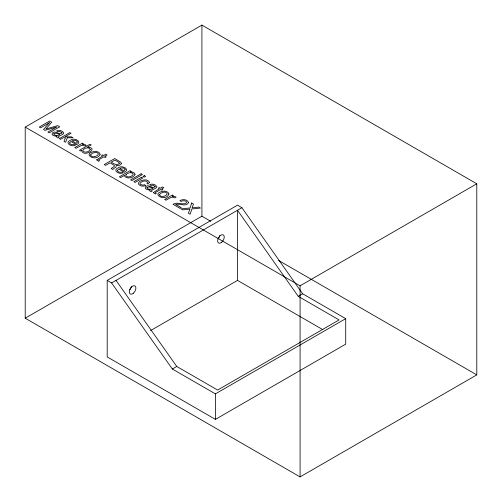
<?xml version="1.0" encoding="UTF-8"?>
<svg xmlns="http://www.w3.org/2000/svg" width="502" height="502" viewBox="0 0 502 502"><rect width="100%" height="100%" fill="white"/><g stroke="black" fill="none" stroke-linecap="round" stroke-linejoin="round"><path stroke-width="0.75" d="M25.213 127.119L201.917 25.1L476.787 183.795L476.787 374.881L300.083 476.9L25.213 318.205L25.213 127.119L300.083 285.814L476.787 183.795M25.213 318.205L201.917 216.186L210.74 221.282M107.196 280.398L237.502 205.167L241.92 207.715L302.65 293.783L345.715 318.651L345.715 344.152L215.414 419.377L107.196 356.903L107.196 280.398L111.613 282.946L172.349 369.014L215.414 393.875L345.715 318.651M111.613 282.946L241.92 207.715M150.638 330.542L237.502 280.398L322.836 329.663M172.349 369.014L176.767 366.466L217.623 390.054L339.095 319.925L298.232 296.337L237.502 210.269L237.502 280.398M298.232 296.337L302.65 293.783M278.61 260.463L476.787 374.881M116.031 280.398L176.767 366.466M300.083 285.814L300.083 476.9M215.414 393.875L215.414 419.377M201.917 25.1L201.917 216.186M131.38 286.554A4.687 2.705 -60 0 1 129.836 289.767M219.719 235.551A4.687 2.705 -60 0 1 218.175 238.764M149.332 182.289L148.146 184.096L146.904 183.374L147.557 182.402L147.375 181.893C145.235 179.942 141.589 181.247 140.077 183.355A2.221 1.28 0 0 0 140.378 184.378L142.562 185.138L144.545 184.736L145.787 185.458L144.099 185.997A3.696 2.133 0 0 1 141.74 186.035C131.819 183.161 147.042 176.24 149.332 182.289M96.704 159.843L98.555 161.299L99.565 160.715L98.674 160.138L98.938 159.674L103.914 156.806L105.131 157.509L106.173 156.9L104.956 156.197L107.083 154.974L105.79 154.227L103.663 155.451L102.634 154.854L101.586 155.463L102.615 156.059L96.704 159.843M153.386 192.567L155.243 194.029L156.254 193.446L155.363 192.868L155.626 192.404L160.602 189.53L161.813 190.233L162.861 189.63L161.644 188.928L163.771 187.698L162.479 186.951L160.351 188.181L159.316 187.585L158.274 188.187L159.303 188.783L153.386 192.567M69.659 142.838C69.891 144.752 72.69 144.959 74.183 144.469L75.438 145.197C71.56 147.431 63.911 142.668 70.801 140.039C74.114 137.316 82.955 141.733 76.555 144.676L70.977 141.451L69.659 142.838M117.443 170.429C117.669 172.337 120.467 172.544 121.961 172.054L123.222 172.782C119.338 175.016 111.689 170.253 118.579 167.624C121.892 164.901 130.733 169.318 124.339 172.261L118.754 169.036L117.443 170.429M61.959 132.754L61.922 133.174C59.11 135.214 55.458 130.018 52.459 132.917C50.646 135.314 55.32 136.431 57.033 136.161L56.55 136.701L57.046 137.523L58.056 137.962L58.998 137.41C56.243 136.124 63.591 135.132 63.773 133.137L63.704 132.76C62.204 130.608 58.922 129.585 56.569 130.947L57.761 131.637L59.926 131.392L61.959 132.754M155.093 186.518L155.055 186.945C152.244 188.984 148.592 183.782 145.593 186.688C143.773 189.085 148.454 190.202 150.167 189.932L149.684 190.465L150.18 191.293L151.19 191.726L152.131 191.18C149.376 189.894 156.724 188.903 156.906 186.907L156.837 186.531C155.338 184.378 152.056 183.355 149.703 184.717L150.895 185.407L153.06 185.163L155.093 186.518M90.649 154.848L90.605 155.231C92.217 158.105 97.175 156.662 98.398 154.133L97.99 153.292L96.842 152.614A2.466 1.424 0 0 0 94.84 152.432L92.148 153.367L90.649 154.848M159.492 194.594L159.441 194.971C161.054 197.851 166.011 196.407 167.235 193.872L166.833 193.032L165.679 192.36A2.466 1.424 0 0 0 163.677 192.172L160.985 193.113L159.492 194.594M121.377 163.282L120.875 164.418L119.187 165.384L116.169 165.541L116.144 166.896L113.326 168.816L112.906 169.588L111.168 168.584L114.218 166.432L114.425 165.509L110.126 162.805L105.64 165.39L104.228 164.574L114.676 158.544L120.518 162.014L121.377 163.282M90.31 149.345C89.325 151.893 84.681 153.38 82.855 150.845L82.83 150.38C84.104 148.002 88.772 146.634 90.31 149.345M81.638 150.412C83.037 158.143 100.005 147.927 87.423 147.142L91.213 144.952L89.971 144.237L79.479 150.293L80.665 150.97L81.638 150.412M100.105 154.277C96.585 162.817 80.696 153.593 94.84 151.422A4.449 2.566 0 0 1 97.746 151.868L99.245 152.715L100.105 154.277M168.942 194.023C165.428 202.563 149.533 193.333 163.677 191.162A4.449 2.566 0 0 1 166.582 191.607L168.082 192.461L168.942 194.023M53.852 133.727L53.777 134.116C55.082 135.998 58.163 135.854 59.838 134.473L55.904 133.105L53.852 133.727M146.986 187.497L146.91 187.886C148.215 189.769 151.297 189.624 152.972 188.244L149.038 186.876L146.986 187.497M77.327 141.94L76.26 143.327L72.024 140.886C73.631 140.058 76.568 139.926 77.327 141.94M125.105 169.525L124.038 170.912L119.809 168.471C121.409 167.643 124.345 167.511 125.105 169.525M119.388 163.2C117.663 166.426 113.257 163.501 111.306 162.121L114.876 160.063L118.93 162.466L119.388 163.2M188.557 202.551C186.135 207.414 179.666 203.115 175.681 204.433L181.247 207.646L180.036 208.343L173.039 204.308C177.181 201.264 182.464 205.613 186.449 202.908L186.43 201.741L185.094 200.888L182.948 200.725L181.166 201.409L179.867 200.656C182.471 198.955 187.522 199.219 188.557 202.551M135.025 174.495C133.388 177.99 127.163 179.402 124.571 176.183L124.546 175.317L120.656 177.57L119.369 176.829L129.993 170.693L131.242 171.414L130.231 171.998C132.007 171.835 134.875 172.293 135.025 174.495M191.676 202.996L190.089 207.96L180.99 208.895L182.697 209.88L189.888 209.07L188.407 213.181L190.164 214.191L191.846 208.976L200.449 208.06L198.761 207.088L192.115 207.866L193.446 204.019L191.676 202.996M67.318 137.761L65.63 142.292L63.992 141.351L65.461 137.755L63.403 137.705L60.541 139.355L59.311 138.646L69.765 132.61L70.995 133.325L64.927 136.826L71.447 136.851L73.085 137.799L67.318 137.761M125.946 174.759L125.764 175.675C127.633 178.084 131.85 176.71 133.218 174.42L133.206 173.956C131.442 171.54 127.659 172.939 125.946 174.759M49.365 122.726L43.555 129.547L44.954 130.357L56.751 126.987L47.91 132.064L49.252 132.835L59.707 126.805L57.699 125.644L45.883 129.027L51.712 122.193L49.685 121.02L39.238 127.056L40.587 127.834L49.365 122.726M82.384 143.17L74.767 147.569L76.047 148.303L81.324 145.411L83.483 145.342L84.876 146.007L86.225 145.229L84.995 144.639L82.284 144.632L83.602 143.867L82.384 143.17M141.1 173.799L130.645 179.829L131.932 180.569L142.38 174.533L141.1 173.799M141.432 177.3L133.852 181.68L135.151 182.433L142.737 178.053L141.432 177.3M144.3 175.644L142.85 176.484L144.149 177.231L145.605 176.397L144.3 175.644M172.28 195.071L164.662 199.47L165.942 200.204L171.22 197.311L173.378 197.242L174.771 197.913L176.12 197.129L174.891 196.539L172.18 196.533L173.497 195.774L172.28 195.071M133.457 293.162A4.687 2.705 -60 0 0 134.938 285.902A4.687 2.705 -60 0 0 129.397 290.815A4.687 2.705 -60 0 0 133.457 293.162M221.796 242.159A4.687 2.705 -60 0 0 223.277 234.898A4.687 2.705 -60 0 0 217.736 239.812A4.687 2.705 -60 0 0 221.796 242.159"/></g></svg>
